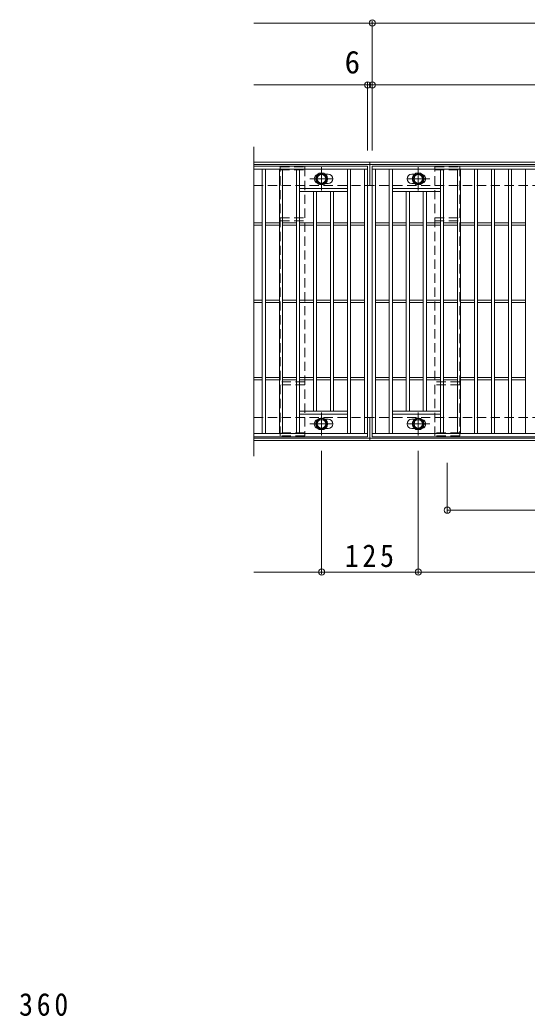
# Model space of a CAD drawing. Units: millimetres on the paper, enlarged 2 times, with parts at other scales. Extents: x -407 to 421, y -392 to 305.
# Drawn here: x -179.4 to -48.4, y 40.9 to 298.6 of the extents above; entities that cross this region are included whole.
import ezdxf
from ezdxf.enums import TextEntityAlignment as Align

# ---------------------------------------------------------------- set-up
doc = ezdxf.new("R2010")
doc.units = ezdxf.units.MM
doc.header["$LTSCALE"] = 2
doc.header["$PDMODE"] = 32
doc.header["$PDSIZE"] = 1.6
doc.linetypes.add('CHAIN1', pattern=[8, 5, -1, 1, -1])
doc.linetypes.add('DASHED1', pattern=[1.8, 1.2, -0.6])
for name, color, linetype, lineweight in [('C-1_躯体', 2, 'Continuous', 9), ('C-2_仕上', 3, 'Continuous', 9), ('C-4_文字', 7, 'Continuous', 9), ('C-8_ハッチ', 3, 'DASHED1', 9), ('C-B_衛生陶器', 2, 'Continuous', 9), ('D-4_文字', 7, 'Continuous', 9)]:
    doc.layers.add(name, color=color, linetype=linetype, lineweight=lineweight)
doc.styles.add('ＭＳ ゴシック', font='')
doc.styles.get('ＭＳ ゴシック').set_extended_font_data('MS Gothic')

msp = doc.modelspace()

# ---------------------------------------------------------------- linework, layer by layer
at = {"layer": 'C-1_躯体'}
for p, q in [((-119.021, 261.786), (140.979, 261.786)), ((-119.021, 261.186), (140.979, 261.186)), ((-89.021, 261.786), (-89.021, 255.786)), ((-89.021, 195.786), (-89.021, 189.786)), ((-119.021, 190.386), (140.979, 190.386)), ((-119.021, 189.786), (140.979, 189.786))]:
    msp.add_line(p, q, dxfattribs=at)
at = {"layer": 'C-2_仕上'}
for p, q in [((-119.021, 265.786), (-119.021, 185.786)), ((-119.021, 260.786), (-89.621, 260.786)), ((-89.621, 190.786), (-89.621, 260.786)), ((-88.421, 260.786), (110.379, 260.786)), ((-88.421, 190.786), (-88.421, 260.786)), ((-119.021, 259.986), (-89.621, 259.986)), ((-116.821, 191.586), (-116.821, 259.986)), ((-116.021, 191.586), (-116.021, 259.986)), ((-112.421, 191.586), (-112.421, 259.986)), ((-111.621, 191.586), (-111.621, 259.986)), ((-108.021, 191.586), (-108.021, 259.986)), ((-107.221, 191.586), (-107.221, 259.986)), ((-99.821, 258.686), (-100.54, 258.686)), ((-94.821, 191.586), (-94.821, 259.986)), ((-94.021, 191.586), (-94.021, 259.986)), ((-90.421, 259.986), (-90.421, 191.586)), ((-88.421, 259.986), (110.379, 259.986)), ((-87.621, 191.586), (-87.621, 259.986)), ((-84.021, 191.586), (-84.021, 259.986)), ((-83.221, 191.586), (-83.221, 259.986)), ((-78.221, 258.686), (-77.502, 258.686)), ((-70.821, 191.586), (-70.821, 259.986)), ((-70.021, 191.586), (-70.021, 259.986)), ((-66.421, 191.586), (-66.421, 259.986)), ((-65.621, 191.586), (-65.621, 259.986)), ((-62.021, 191.586), (-62.021, 259.986)), ((-61.221, 191.586), (-61.221, 259.986)), ((-57.621, 191.586), (-57.621, 259.986)), ((-56.821, 191.586), (-56.821, 259.986)), ((-53.221, 191.586), (-53.221, 259.986)), ((-52.421, 191.586), (-52.421, 259.986)), ((-48.821, 191.586), (-48.821, 259.986)), ((-100.54, 256.286), (-99.821, 256.286)), ((-77.502, 256.286), (-78.221, 256.286)), ((-94.821, 254.986), (-107.221, 254.986)), ((-94.821, 254.186), (-107.221, 254.186)), ((-103.621, 197.386), (-103.621, 254.186)), ((-102.821, 197.386), (-102.821, 254.186)), ((-99.221, 197.386), (-99.221, 254.186)), ((-98.421, 197.386), (-98.421, 254.186)), ((-83.221, 254.986), (-70.821, 254.986)), ((-83.221, 254.186), (-70.821, 254.186)), ((-79.621, 197.386), (-79.621, 254.186)), ((-78.821, 197.386), (-78.821, 254.186)), ((-75.221, 197.386), (-75.221, 254.186)), ((-74.421, 197.386), (-74.421, 254.186)), ((-119.021, 246.086), (-116.821, 246.086)), ((-119.021, 245.486), (-116.821, 245.486)), ((-116.021, 246.086), (-112.421, 246.086)), ((-116.021, 245.486), (-112.421, 245.486)), ((-111.621, 246.086), (-108.021, 246.086)), ((-111.621, 245.486), (-108.021, 245.486)), ((-107.221, 246.086), (-103.621, 246.086)), ((-107.221, 245.486), (-103.621, 245.486)), ((-102.821, 246.086), (-99.221, 246.086)), ((-102.821, 245.486), (-99.221, 245.486)), ((-98.421, 246.086), (-94.821, 246.086)), ((-98.421, 245.486), (-94.821, 245.486)), ((-94.021, 246.086), (-90.421, 246.086)), ((-94.021, 245.486), (-90.421, 245.486)), ((-87.621, 246.086), (-84.021, 246.086)), ((-87.621, 245.486), (-84.021, 245.486)), ((-83.221, 246.086), (-79.621, 246.086)), ((-83.221, 245.486), (-79.621, 245.486)), ((-78.821, 246.086), (-75.221, 246.086)), ((-78.821, 245.486), (-75.221, 245.486)), ((-74.421, 246.086), (-70.821, 246.086)), ((-74.421, 245.486), (-70.821, 245.486)), ((-70.021, 246.086), (-66.421, 246.086)), ((-70.021, 245.486), (-66.421, 245.486)), ((-65.621, 246.086), (-62.021, 246.086)), ((-65.621, 245.486), (-62.021, 245.486)), ((-61.221, 246.086), (-57.621, 246.086)), ((-61.221, 245.486), (-57.621, 245.486)), ((-56.821, 246.086), (-53.221, 246.086)), ((-56.821, 245.486), (-53.221, 245.486)), ((-52.421, 246.086), (-48.821, 246.086)), ((-52.421, 245.486), (-48.821, 245.486)), ((-119.021, 226.086), (-116.821, 226.086)), ((-119.021, 225.486), (-116.821, 225.486)), ((-116.021, 226.086), (-112.421, 226.086)), ((-116.021, 225.486), (-112.421, 225.486)), ((-111.621, 226.086), (-108.021, 226.086)), ((-111.621, 225.486), (-108.021, 225.486)), ((-107.221, 226.086), (-103.621, 226.086)), ((-107.221, 225.486), (-103.621, 225.486)), ((-102.821, 226.086), (-99.221, 226.086)), ((-102.821, 225.486), (-99.221, 225.486)), ((-98.421, 226.086), (-94.821, 226.086)), ((-98.421, 225.486), (-94.821, 225.486)), ((-94.021, 226.086), (-90.421, 226.086)), ((-94.021, 225.486), (-90.421, 225.486)), ((-87.621, 226.086), (-84.021, 226.086)), ((-87.621, 225.486), (-84.021, 225.486)), ((-83.221, 226.086), (-79.621, 226.086)), ((-83.221, 225.486), (-79.621, 225.486)), ((-78.821, 226.086), (-75.221, 226.086)), ((-78.821, 225.486), (-75.221, 225.486)), ((-74.421, 226.086), (-70.821, 226.086)), ((-74.421, 225.486), (-70.821, 225.486)), ((-70.021, 226.086), (-66.421, 226.086)), ((-70.021, 225.486), (-66.421, 225.486)), ((-65.621, 226.086), (-62.021, 226.086)), ((-65.621, 225.486), (-62.021, 225.486)), ((-61.221, 226.086), (-57.621, 226.086)), ((-61.221, 225.486), (-57.621, 225.486)), ((-56.821, 226.086), (-53.221, 226.086)), ((-56.821, 225.486), (-53.221, 225.486)), ((-52.421, 226.086), (-48.821, 226.086)), ((-52.421, 225.486), (-48.821, 225.486)), ((-119.021, 206.086), (-116.821, 206.086)), ((-119.021, 205.486), (-116.821, 205.486)), ((-116.021, 206.086), (-112.421, 206.086)), ((-116.021, 205.486), (-112.421, 205.486)), ((-111.621, 206.086), (-108.021, 206.086)), ((-111.621, 205.486), (-108.021, 205.486)), ((-107.221, 206.086), (-103.621, 206.086)), ((-107.221, 205.486), (-103.621, 205.486)), ((-102.821, 206.086), (-99.221, 206.086)), ((-102.821, 205.486), (-99.221, 205.486)), ((-98.421, 206.086), (-94.821, 206.086)), ((-98.421, 205.486), (-94.821, 205.486)), ((-94.021, 206.086), (-90.421, 206.086)), ((-94.021, 205.486), (-90.421, 205.486)), ((-87.621, 206.086), (-84.021, 206.086)), ((-87.621, 205.486), (-84.021, 205.486)), ((-83.221, 206.086), (-79.621, 206.086)), ((-83.221, 205.486), (-79.621, 205.486)), ((-78.821, 206.086), (-75.221, 206.086)), ((-78.821, 205.486), (-75.221, 205.486)), ((-74.421, 206.086), (-70.821, 206.086)), ((-74.421, 205.486), (-70.821, 205.486)), ((-70.021, 206.086), (-66.421, 206.086)), ((-70.021, 205.486), (-66.421, 205.486)), ((-65.621, 206.086), (-62.021, 206.086)), ((-65.621, 205.486), (-62.021, 205.486)), ((-61.221, 206.086), (-57.621, 206.086)), ((-61.221, 205.486), (-57.621, 205.486)), ((-56.821, 206.086), (-53.221, 206.086)), ((-56.821, 205.486), (-53.221, 205.486)), ((-52.421, 206.086), (-48.821, 206.086)), ((-52.421, 205.486), (-48.821, 205.486)), ((-94.821, 197.386), (-107.221, 197.386)), ((-94.821, 196.586), (-107.221, 196.586)), ((-83.221, 197.386), (-70.821, 197.386)), ((-83.221, 196.586), (-70.821, 196.586)), ((-99.821, 195.286), (-100.54, 195.286)), ((-78.221, 195.286), (-77.502, 195.286)), ((-89.621, 191.586), (-119.021, 191.586)), ((-89.621, 190.786), (-119.021, 190.786)), ((-100.54, 192.886), (-99.821, 192.886)), ((110.379, 191.586), (-88.421, 191.586)), ((110.379, 190.786), (-88.421, 190.786)), ((-77.502, 192.886), (-78.221, 192.886))]:
    msp.add_line(p, q, dxfattribs=at)
for centre, start, end in [((-102.221, 257.486), 106.33482, 180), ((-99.821, 257.486), 0, 90), ((-78.221, 257.486), 90, 180), ((-75.821, 257.486), 0, 73.66518), ((-102.221, 257.486), 180, 253.66518), ((-99.821, 257.486), 270, 0), ((-78.221, 257.486), 180, 270), ((-75.821, 257.486), 286.33482, 0), ((-102.221, 194.086), 106.33482, 180), ((-102.221, 194.086), 180, 253.66518), ((-99.821, 194.086), 0, 90), ((-99.821, 194.086), 270, 0), ((-78.221, 194.086), 90, 180), ((-78.221, 194.086), 180, 270), ((-75.821, 194.086), 0, 73.66518), ((-75.821, 194.086), 286.33482, 0)]:
    msp.add_arc(centre, 1.2, start, end, dxfattribs=at)
at = {"layer": 'C-4_文字'}
for p, q in [((-119.021, 297.786), (-88.421, 297.786)), ((-88.421, 298.386), (-88.421, 264.786)), ((-88.421, 297.786), (111.579, 297.786)), ((-119.021, 281.786), (-89.621, 281.786)), ((-89.621, 282.386), (-89.621, 264.786)), ((-89.621, 281.786), (-88.421, 281.786)), ((-88.421, 281.786), (110.379, 281.786)), ((-101.521, 155.186), (-101.521, 187.086)), ((-76.521, 155.186), (-76.521, 187.086)), ((-69.021, 171.186), (-69.021, 183.986)), ((-69.021, 171.786), (110.979, 171.786)), ((-101.521, 155.786), (-119.021, 155.786)), ((-101.521, 155.786), (-76.521, 155.786)), ((-76.521, 155.786), (98.479, 155.786))]:
    msp.add_line(p, q, dxfattribs=at)
for p in [(-88.421, 297.786), (-89.621, 281.786), (-88.421, 281.786), (-69.021, 171.786), (-101.521, 155.786), (-76.521, 155.786)]:
    msp.add_point(p, dxfattribs=at)
at = {"layer": 'C-8_ハッチ'}
for p, q in [((-112.221, 259.786), (-105.821, 259.786)), ((-72.221, 259.786), (-65.821, 259.786)), ((-112.221, 247.386), (-105.821, 247.386)), ((-72.221, 247.386), (-65.821, 247.386)), ((-112.221, 246.586), (-105.821, 246.586)), ((-72.221, 246.586), (-65.821, 246.586)), ((-105.821, 204.986), (-112.221, 204.986)), ((-105.821, 204.186), (-112.221, 204.186)), ((-65.821, 204.986), (-72.221, 204.986)), ((-65.821, 204.186), (-72.221, 204.186)), ((-105.821, 191.786), (-112.221, 191.786)), ((-65.821, 191.786), (-72.221, 191.786))]:
    msp.add_line(p, q, dxfattribs=at)
at = {"layer": 'C-8_ハッチ', "color": 2}
for p, q in [((-119.021, 255.786), (140.979, 255.786)), ((-119.021, 195.786), (140.979, 195.786))]:
    msp.add_line(p, q, dxfattribs=at)
at = {"layer": 'C-8_ハッチ'}
for points in [[(-112.221, 260.586), (-105.821, 260.586), (-105.821, 190.986), (-112.221, 190.986)], [(-72.221, 260.586), (-65.821, 260.586), (-65.821, 190.986), (-72.221, 190.986)]]:
    msp.add_lwpolyline(points, close=True, dxfattribs=at)
at = {"layer": 'C-B_衛生陶器', "color": 7, "linetype": 'CHAIN1'}
for p, q in [((-101.521, 254.486), (-101.521, 260.486)), ((-76.521, 254.486), (-76.521, 260.486)), ((-98.521, 257.486), (-104.521, 257.486)), ((-79.521, 257.486), (-73.521, 257.486)), ((-101.521, 191.086), (-101.521, 197.086)), ((-76.521, 191.086), (-76.521, 197.086)), ((-98.521, 194.086), (-104.521, 194.086)), ((-79.521, 194.086), (-73.521, 194.086))]:
    msp.add_line(p, q, dxfattribs=at)
at = {"layer": 'C-B_衛生陶器'}
for points in [[(-100.222, 256.736), (-101.521, 255.986), (-102.82, 256.736), (-102.82, 258.236), (-101.521, 258.986), (-100.222, 258.236)], [(-77.82, 256.736), (-76.521, 255.986), (-75.222, 256.736), (-75.222, 258.236), (-76.521, 258.986), (-77.82, 258.236)], [(-100.222, 193.336), (-101.521, 192.586), (-102.82, 193.336), (-102.82, 194.836), (-101.521, 195.586), (-100.222, 194.836)], [(-77.82, 193.336), (-76.521, 192.586), (-75.222, 193.336), (-75.222, 194.836), (-76.521, 195.586), (-77.82, 194.836)]]:
    msp.add_lwpolyline(points, close=True, dxfattribs=at)
for centre, radius in [((-101.521, 257.486), 1.55), ((-101.521, 257.486), 1.3), ((-101.521, 257.486), 1.1), ((-76.521, 257.486), 1.55), ((-76.521, 257.486), 1.3), ((-76.521, 257.486), 1.1), ((-101.521, 194.086), 1.55), ((-101.521, 194.086), 1.3), ((-101.521, 194.086), 1.1), ((-76.521, 194.086), 1.55), ((-76.521, 194.086), 1.3), ((-76.521, 194.086), 1.1)]:
    msp.add_circle(centre, radius, dxfattribs=at)

# ---------------------------------------------------------------- texts
at = {"layer": 'C-4_文字', "color": 2, "style": 'ＭＳ ゴシック'}
msp.add_text('6', height=5.865, dxfattribs=at).set_placement((-95.55, 282.986), align=Align.BOTTOM_LEFT)
at = {"layer": 'C-4_文字', "color": 2, "insert": (-95.521, 156.986), "char_height": 5.865, "attachment_point": 7, "style": 'ＭＳ ゴシック'}
msp.add_mtext('\\T1.27;\\W0.9;125', dxfattribs=at)
at = {"layer": 'D-4_文字', "color": 2, "insert": (-179.679, 40.926), "char_height": 5.865, "attachment_point": 7, "style": 'ＭＳ ゴシック'}
msp.add_mtext('\\T1.27;\\W0.9;360', dxfattribs=at)

doc.saveas('drawing.dxf')
